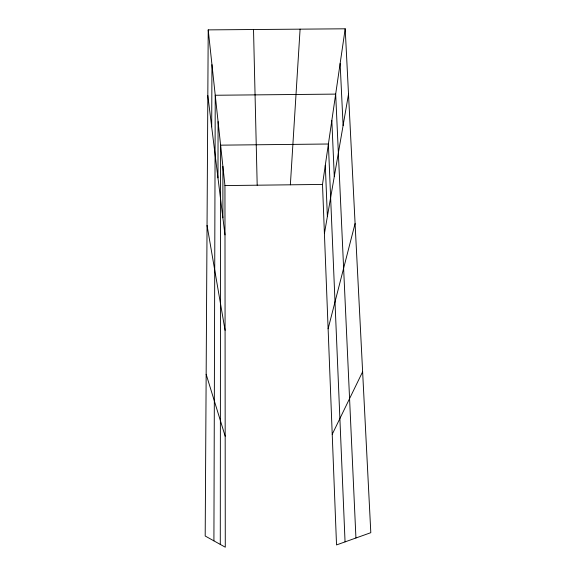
<?xml version="1.0" encoding="UTF-8"?>
<svg xmlns="http://www.w3.org/2000/svg" width="576" height="576" viewBox="0 0 576 576"><rect width="100%" height="100%" fill="white"/><g stroke="black" fill="none" stroke-linecap="round" stroke-linejoin="round"><path stroke-width="0.86" d="M220.284 544.421L220.608 145.159L328.392 144.007L345.053 541.886M213.912 540.871L215.244 95.256L335.671 94.111L355.932 537.998M217.973 177.883L218.074 121.594M211.687 126.842L211.954 64.67M208.217 29.88L205.193 536.011L225.281 547.2L224.95 185.573L208.217 29.88L345.19 28.8L370.807 532.685L336.528 544.932L322.502 184.435L345.19 28.8M290.362 184.81L300.089 29.16M324.418 233.633L348.516 94.169M328.118 328.774L355.09 223.524M332.222 434.318L362.628 371.75M224.95 185.573L322.502 184.435M206.158 374.285L225.18 436.212M207.05 225.396L225.079 330.336M207.821 95.501L224.993 234.907M340.128 63.554L343.102 125.496M331.834 120.442L334.282 176.544M325.303 165.233L327.37 216.533M253.519 29.527L257.191 185.198M222.89 166.378L222.89 217.836"/></g></svg>
